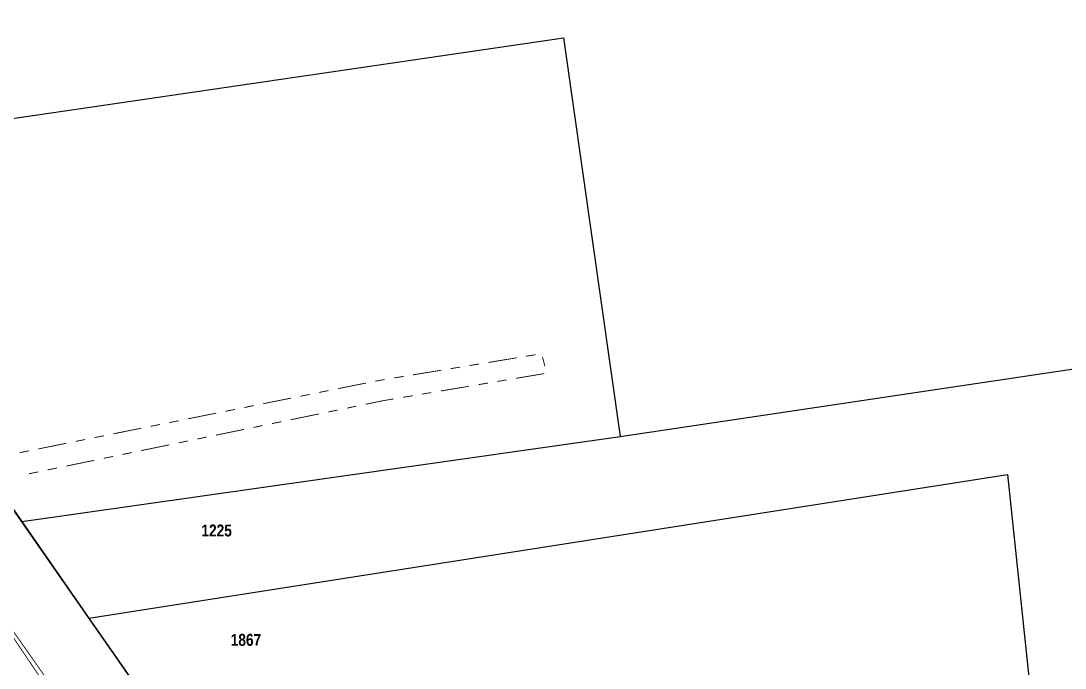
# Model space of a CAD drawing. Extents: x 203591 to 208218, y 4854879 to 4857795.
# Drawn here: x 204783.9 to 205002.6, y 4855041.3 to 4855176.9 of the extents above; entities that cross this region are included whole.
import ezdxf
from ezdxf.enums import TextEntityAlignment as Align

# ---------------------------------------------------------------- set-up
doc = ezdxf.new("R2010")
doc.units = 0
doc.header["$LTSCALE"] = 1.5
doc.header["$MEASUREMENT"] = 0
doc.linetypes.add('PHANTOMX2', pattern=[5, 2.5, -0.5, 0.5, -0.5, 0.5, -0.5])
doc.linetypes.add('TRACO_05', pattern=[11, 7, -1, 0.5, -1, 0.5, -1])
for name, color, linetype in [('CD-MALHA-LOTES', 40, 'CONTINUOUS'), ('HD-VALAS-DRENOS', 170, 'CONTINUOUS'), ('RU-QUADRAS', 210, 'CONTINUOUS'), ('SV-FX-DOM-EST', 20, 'CONTINUOUS'), ('SV-RUA-NAO-PAV-S-GUIA-C-GUIA', 7, 'PHANTOMX2'), ('Th_NmrPorta', 7, 'CONTINUOUS')]:
    doc.layers.add(name, color=color, linetype=linetype)
doc.styles.get("Standard").update_dxf_attribs({"font": 'swisscbo.ttf'})

msp = doc.modelspace()

# ---------------------------------------------------------------- linework, layer by layer
at = {"layer": 'CD-MALHA-LOTES', "linetype": 'Continuous', "flags": 128}
for points in [[(204730.51, 4855148.85), (204897.55, 4855173.32)], [(204897.55, 4855173.32), (204909.44, 4855089.82)], [(204730.51, 4855148.85), (204784.06, 4855072.01)], [(204909.44, 4855089.82), (205126.64, 4855122.21)], [(204784.06, 4855072.01), (204909.44, 4855089.82)], [(204798.14, 4855051.8), (204990.54, 4855081.84)], [(204990.54, 4855081.84), (204995.32, 4855036.76)], [(204784.06, 4855072.01), (204798.14, 4855051.8)], [(204798.14, 4855051.8), (204825.16, 4855013.03)]]:
    msp.add_lwpolyline(points, dxfattribs=at)
at = {"layer": 'HD-VALAS-DRENOS', "linetype": 'TRACO_05', "const_width": 0.18, "flags": 128}
msp.add_lwpolyline([(204775.57, 4855058.63), (204795.08, 4855030.79)], dxfattribs=at)
at = {"layer": 'RU-QUADRAS', "color": 6, "linetype": 'Continuous'}
msp.add_lwpolyline([(204671.74, 4855233.19), (205349.53, 4855336.89), (205371.1, 4855089.17), (205374.06, 4855058.83), (205373.76, 4855056.38, -0.2098970509), (205368.65, 4855051.04, -0.101494221), (205355.18, 4855045.65), (205311.87, 4855038.63), (205310.88, 4855041.34), (205273.01, 4855035.5), (205273.43, 4855033.22), (205000.47, 4854990.15), (205000.49, 4854989.01), (204989.08, 4854987.74), (204988.92, 4854989.2), (204842.03, 4854964.17), (204815.26, 4855011.65), (204825.16, 4855013.03)], format="xyb", close=True, dxfattribs=at)
at = {"layer": 'SV-FX-DOM-EST', "const_width": 0.18, "flags": 128}
msp.add_lwpolyline([(204844.772299, 4854958.944016), (204842.43, 4854962.14), (204804.92, 4855014.12), (204763.48, 4855075.67)], dxfattribs=at)
at = {"layer": 'SV-RUA-NAO-PAV-S-GUIA-C-GUIA', "const_width": 0.18, "flags": 128}
for points in [[(204877.867919, 4855104.676076), (204879.841403, 4855105.000667)], [(204881.814888, 4855105.325257), (204887.735342, 4855106.299027)], [(204889.708826, 4855106.623617), (204891.682311, 4855106.948207)], [(204893.143219, 4855106.486922), (204893.641682, 4855104.550035)], [(204866.027012, 4855102.728536), (204871.947465, 4855103.702306)], [(204873.92095, 4855104.026896), (204875.894434, 4855104.351486)], [(204893.544603, 4855103.000098), (204887.627596, 4855102.005599)], [(204850.293793, 4855099.832587), (204856.17618, 4855101.014756)], [(204858.136976, 4855101.408812), (204858.74, 4855101.53)], [(204858.74, 4855101.53), (204860.106558, 4855101.754765)], [(204862.080042, 4855102.079356), (204864.053527, 4855102.403946)], [(204881.710589, 4855101.011101), (204879.738253, 4855100.679601)], [(204885.65526, 4855101.6741), (204883.682924, 4855101.3426)], [(204842.45061, 4855098.256361), (204844.411406, 4855098.650418)], [(204846.372202, 4855099.044474), (204848.332997, 4855099.43853)], [(204865.931903, 4855098.359105), (204863.959567, 4855098.027605)], [(204869.876574, 4855099.022104), (204867.904239, 4855098.690604)], [(204877.765917, 4855100.348102), (204871.84891, 4855099.353603)], [(204830.685836, 4855095.892023), (204832.646632, 4855096.28608)], [(204834.607428, 4855096.680136), (204840.489815, 4855097.862305)], [(204854.136512, 4855096.163758), (204852.177798, 4855095.759478)], [(204859.69, 4855097.31), (204856.095225, 4855096.568037)], [(204860.014896, 4855097.364606), (204859.69, 4855097.31)], [(204861.987232, 4855097.696106), (204860.014896, 4855097.364606)], [(204818.921063, 4855093.527685), (204824.80345, 4855094.709854)], [(204826.764245, 4855095.10391), (204828.725041, 4855095.497967)], [(204846.301658, 4855094.54664), (204840.425518, 4855093.333802)], [(204850.219085, 4855095.355199), (204848.260371, 4855094.95092)], [(204811.07788, 4855091.95146), (204813.038676, 4855092.345516)], [(204814.999471, 4855092.739572), (204816.960267, 4855093.133629)], [(204834.549378, 4855092.120965), (204832.590664, 4855091.716685)], [(204838.466804, 4855092.929523), (204836.508091, 4855092.525244)], [(204799.313106, 4855089.587121), (204801.273902, 4855089.981178)], [(204803.234697, 4855090.375234), (204809.117084, 4855091.557403)], [(204822.797097, 4855089.695289), (204820.838384, 4855089.291009)], [(204830.631951, 4855091.312406), (204824.75581, 4855090.099568)], [(204787.548332, 4855087.222783), (204793.430719, 4855088.404952)], [(204795.391515, 4855088.799009), (204797.35231, 4855089.193065)], [(204814.962243, 4855088.078172), (204809.086103, 4855086.865334)], [(204818.87967, 4855088.88673), (204816.920957, 4855088.482451)], [(204783.626741, 4855086.434671), (204785.587536, 4855086.828727)], [(204803.209963, 4855085.652496), (204801.25125, 4855085.248216)], [(204807.12739, 4855086.461054), (204805.168676, 4855086.056775)], [(204791.457682, 4855083.22682), (204789.498969, 4855082.822541)], [(204799.292536, 4855084.843937), (204793.416396, 4855083.631099)], [(204787.540256, 4855082.418261), (204785.581542, 4855082.013982)]]:
    msp.add_lwpolyline(points, dxfattribs=at)

# ---------------------------------------------------------------- texts
at = {"layer": 'Th_NmrPorta', "color": 1}
for s, p in [('1225', (204821.704433, 4855070.137539)), ('1867', (204827.844433, 4855047.237539))]:
    msp.add_text(s, height=2.5, dxfattribs=at).set_placement(p, align=Align.MIDDLE_LEFT)

doc.saveas('drawing.dxf')
